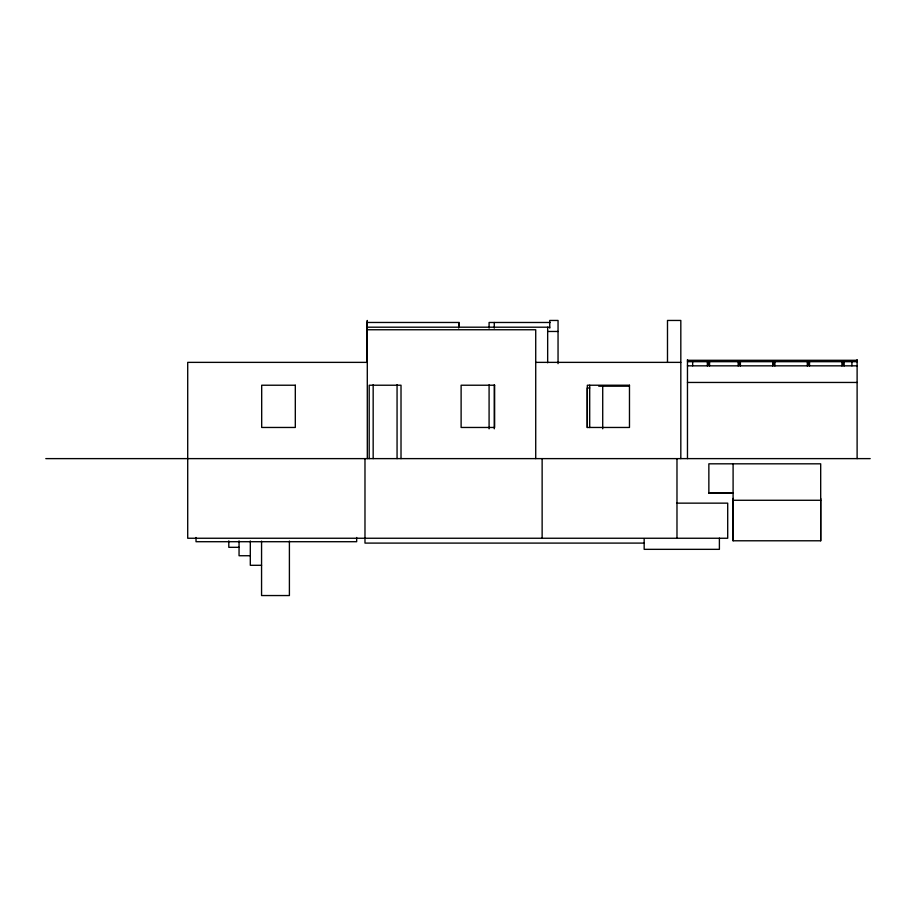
<?xml version="1.0" encoding="UTF-8"?>
<svg xmlns="http://www.w3.org/2000/svg" width="916" height="916" viewBox="0 0 916 916"><rect width="100%" height="100%" fill="white"/><g stroke="black" fill="none" stroke-linecap="round" stroke-linejoin="round"><path stroke-width="1.37" d="M535.723 458.618L535.723 329.749L367.316 329.749L367.282 320.451L367.316 458.618M708.858 493.289L708.858 463.817L820.69 463.817L820.69 540.784L733.098 540.784L733.098 498.441M820.69 540.784L820.69 498.441M550.264 322.478L489.087 322.478L489.087 328.146M459.271 323.943L458.687 323.943L458.687 328.088M367.282 327.195L549.737 327.207M547.665 331.466L558.05 331.466M687.469 360.297L857.113 360.297M687.469 361.683L857.113 361.683M367.316 362.37L187.711 362.37L187.711 538.253L727.705 538.253L727.705 503.147L676.603 503.147M535.723 362.37L680.817 362.37M687.469 365.839L857.113 365.839M687.469 382.453L857.113 382.453M598.732 386.197L629.407 386.197M589.698 387.995L587.236 387.995L587.236 427.543M45.8 458.618L870.2 458.618M708.858 492.728L733.098 492.728M708.858 493.243L733.098 493.243M733.098 500.273L820.69 500.273M644.166 543.096L364.98 543.096L364.98 458.618M239.053 547.321L228.805 547.321L228.805 540.841M250.308 555.737L239.053 555.737L239.053 540.841M261.564 565.298L250.308 565.298L250.308 540.944M857.113 359.61L857.113 458.618M851.914 361.683L851.914 365.839M844.151 361.751L844.151 365.965M843.121 362.209L843.121 365.415M842.96 362.209L842.96 365.415M841.93 361.751L841.93 365.965M809.526 361.751L809.526 365.965M808.496 362.209L808.496 365.415M808.347 362.209L808.347 365.415M807.317 361.751L807.317 365.965M774.902 361.751L774.902 365.965M773.871 362.209L773.871 365.415M773.722 362.209L773.722 365.415M772.692 361.751L772.692 365.965M740.38 361.751L740.38 365.965M739.349 362.209L739.349 365.415M739.201 362.209L739.201 365.415M738.17 361.751L738.17 365.965M733.098 463.817L733.098 540.784M719.392 538.139L719.392 549.337L644.166 549.337L644.166 538.826M709.568 361.705L709.568 365.919M708.537 362.163L708.537 365.37M708.389 362.163L708.389 365.37M707.358 361.705L707.358 365.919M692.656 361.683L692.656 365.839M687.469 359.61L687.469 458.618M680.817 458.618L680.817 320.451L667.489 320.451L667.489 362.37M676.981 458.618L676.981 538.253M602.717 386.197L602.717 428.803M589.698 385.178L589.698 427.543M558.05 363.652L558.05 320.451L549.737 320.451L549.737 328.146M547.665 327.207L547.665 362.782M542.135 458.618L542.135 538.253M494.274 322.478L494.274 328.146M494.274 384.835L494.274 428.825M489.087 384.835L489.087 428.825M459.271 327.23L459.271 322.466L366.904 322.466L366.904 362.37M401.013 458.618L401.013 385.224L369.194 385.224L369.194 458.618M397.063 384.686L397.063 458.618M373.167 384.686L373.167 458.618M356.668 537.486L356.668 541.711L196.024 541.711L196.024 537.486M289.399 541.047L289.399 595.549L261.564 595.549L261.564 541.104M295.307 385.224L261.69 385.224L261.69 427.463L295.307 427.463L295.307 385.224M494.629 385.224L461.114 385.224L461.114 427.463L494.629 427.463L494.629 385.224M629.475 385.224L587.339 385.224L587.339 427.463L629.475 427.463L629.475 385.224"/></g></svg>
